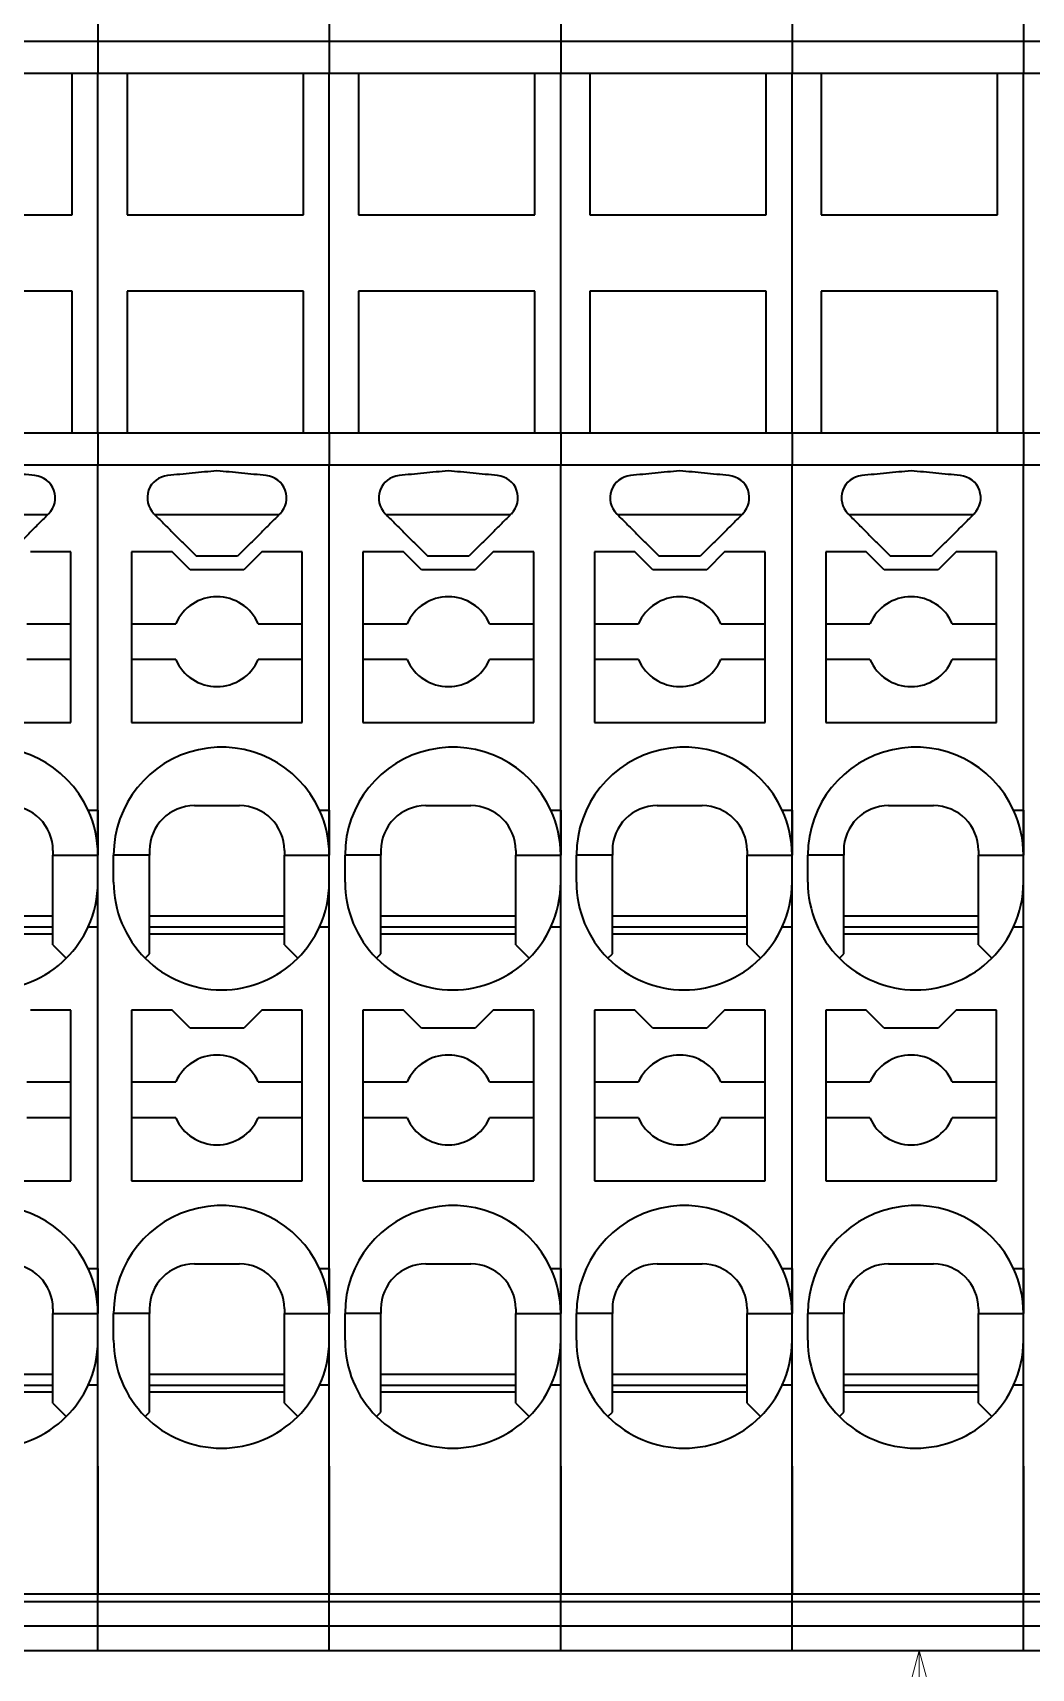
# Model space of a CAD drawing. Header units: millimetres. Extents: x 7 to 587, y 2 to 418.
# Drawn here: x 123.5 to 145.73, y 203.8 to 240.2 of the extents above; entities that cross this region are included whole.
import ezdxf

# ---------------------------------------------------------------- set-up
doc = ezdxf.new("R2010")
doc.units = ezdxf.units.MM
doc.layers.add('GR1_01', color=7, linetype='Continuous')
doc.layers.add('GR1_15', color=7, linetype='Continuous')

# ---------------------------------------------------------------- blocks, each defined once
blk = doc.blocks.new('BLKF093')
at = {"layer": 'GR1_01', "color": 3, "linetype": 'Continuous', "lineweight": 35}
for p, q in [((145.55, 240.451), (145.55, 240.018)), ((145.55, 240.018), (150.7, 240.018)), ((145.55, 240.018), (145.55, 239.3)), ((145.55, 231.3), (145.55, 239.3)), ((145.55, 239.3), (146.2, 239.3)), ((145.55, 231.3), (146.2, 231.3)), ((145.55, 231.3), (145.55, 230.582)), ((145.55, 205.456), (145.55, 230.582)), ((145.55, 230.582), (150.7, 230.582)), ((145.55, 205.287), (145.55, 205.456)), ((145.55, 205.456), (150.7, 205.456)), ((145.55, 205.287), (150.7, 205.287)), ((145.55, 204.748), (145.55, 205.287)), ((145.55, 204.2), (145.55, 204.748)), ((145.55, 204.748), (150.7, 204.748)), ((145.55, 204.2), (150.7, 204.2))]:
    blk.add_line(p, q, dxfattribs=at)
blk = doc.blocks.new('BLKF094')
at = {"layer": 'GR1_01', "color": 3, "linetype": 'Continuous', "lineweight": 35}
for p, q in [((140.4, 240.451), (140.4, 240.018)), ((145.55, 240.35), (145.55, 240.018)), ((140.4, 240.018), (145.55, 240.018)), ((140.4, 240.018), (140.4, 239.3)), ((145.55, 240.018), (145.55, 239.3)), ((140.4, 231.3), (140.4, 239.3)), ((140.4, 239.3), (141.05, 239.3)), ((141.05, 239.3), (141.05, 236.15)), ((141.05, 239.3), (144.975, 239.3)), ((144.975, 236.15), (144.975, 239.3)), ((144.975, 239.3), (145.55, 239.3)), ((145.55, 231.3), (145.55, 239.3)), ((141.05, 236.15), (144.975, 236.15)), ((141.05, 234.45), (141.05, 231.3)), ((144.975, 234.45), (141.05, 234.45)), ((144.975, 231.3), (144.975, 234.45)), ((140.4, 231.3), (141.05, 231.3)), ((140.4, 231.3), (140.4, 230.582)), ((141.05, 231.3), (144.975, 231.3)), ((144.975, 231.3), (145.55, 231.3)), ((145.55, 231.3), (145.55, 230.582)), ((140.4, 205.456), (140.4, 230.582)), ((140.4, 230.582), (145.55, 230.582)), ((145.55, 222.9), (145.55, 230.582)), ((141.663, 229.48), (144.437, 229.48)), ((142.05, 228.65), (141.15, 228.65)), ((141.15, 228.65), (141.15, 227.05)), ((142.45, 228.25), (142.05, 228.65)), ((144.05, 228.65), (143.65, 228.25)), ((144.95, 228.65), (144.05, 228.65)), ((144.95, 227.05), (144.95, 228.65)), ((143.65, 228.25), (142.45, 228.25)), ((141.15, 227.05), (142.133, 227.05)), ((141.15, 227.05), (141.15, 226.25)), ((143.967, 227.05), (144.95, 227.05)), ((144.95, 226.25), (144.95, 227.05)), ((142.133, 226.25), (141.15, 226.25)), ((141.15, 226.25), (141.15, 224.85)), ((144.95, 226.25), (143.967, 226.25)), ((144.95, 224.85), (144.95, 226.25)), ((141.15, 224.85), (144.95, 224.85)), ((145.332, 222.9), (145.55, 222.9)), ((145.55, 222.9), (145.55, 221.9)), ((140.75, 221.3), (140.75, 221.9)), ((141.55, 221.9), (140.75, 221.9)), ((141.55, 222), (141.55, 221.9)), ((141.55, 220.55), (141.55, 221.9)), ((144.55, 222), (144.55, 221.9)), ((144.55, 221.9), (145.55, 221.9)), ((144.55, 220.55), (144.55, 221.9)), ((145.55, 221.3), (145.55, 221.9)), ((145.55, 220.3), (145.55, 221.3)), ((141.55, 220.55), (144.55, 220.55)), ((141.55, 220.3), (141.55, 220.55)), ((141.55, 220.3), (144.55, 220.3)), ((141.55, 220.15), (141.55, 220.3)), ((144.55, 220.3), (144.55, 220.55)), ((144.55, 220.15), (144.55, 220.3)), ((145.332, 220.3), (145.55, 220.3)), ((145.55, 212.7), (145.55, 220.3)), ((141.55, 219.7), (141.55, 220.15)), ((141.55, 220.15), (144.55, 220.15)), ((144.55, 219.9), (144.55, 220.15)), ((144.55, 219.9), (144.847, 219.603)), ((141.453, 219.603), (141.55, 219.7)), ((142.05, 218.45), (141.15, 218.45)), ((141.15, 218.45), (141.15, 216.85)), ((142.45, 218.05), (142.05, 218.45)), ((144.05, 218.45), (143.65, 218.05)), ((144.95, 218.45), (144.05, 218.45)), ((144.95, 216.85), (144.95, 218.45)), ((143.65, 218.05), (142.45, 218.05)), ((141.15, 216.85), (141.15, 216.05)), ((141.15, 216.85), (142.133, 216.85)), ((143.967, 216.85), (144.95, 216.85)), ((144.95, 216.05), (144.95, 216.85)), ((141.15, 216.05), (141.15, 214.65)), ((142.133, 216.05), (141.15, 216.05)), ((144.95, 216.05), (143.967, 216.05)), ((144.95, 214.65), (144.95, 216.05)), ((141.15, 214.65), (144.95, 214.65)), ((145.332, 212.7), (145.55, 212.7)), ((145.55, 212.7), (145.55, 211.7)), ((141.55, 211.7), (140.75, 211.7)), ((140.75, 211.1), (140.75, 211.7)), ((141.55, 211.8), (141.55, 211.7)), ((141.55, 210.35), (141.55, 211.7)), ((144.55, 211.8), (144.55, 211.7)), ((144.55, 211.7), (145.55, 211.7)), ((144.55, 210.35), (144.55, 211.7)), ((145.55, 211.1), (145.55, 211.7)), ((145.55, 210.1), (145.55, 211.1)), ((141.55, 210.1), (141.55, 210.35)), ((141.55, 210.35), (144.55, 210.35)), ((141.55, 210.1), (144.55, 210.1)), ((141.55, 209.95), (141.55, 210.1)), ((144.55, 210.1), (144.55, 210.35)), ((144.55, 209.95), (144.55, 210.1)), ((145.55, 210.1), (145.332, 210.1)), ((145.55, 208.3), (145.55, 210.1)), ((141.55, 209.95), (144.55, 209.95)), ((141.55, 209.5), (141.55, 209.95)), ((144.55, 209.7), (144.55, 209.95)), ((144.55, 209.7), (144.847, 209.403)), ((141.453, 209.403), (141.55, 209.5)), ((145.55, 208.3), (145.55, 205.456)), ((140.4, 205.287), (140.4, 205.456)), ((140.4, 205.456), (145.55, 205.456)), ((145.55, 205.287), (145.55, 205.456)), ((140.4, 205.287), (145.55, 205.287)), ((140.4, 204.748), (140.4, 205.287)), ((145.55, 204.748), (145.55, 205.287)), ((140.4, 204.2), (140.4, 204.748)), ((140.4, 204.748), (145.55, 204.748)), ((145.55, 204.2), (145.55, 204.748)), ((140.4, 204.2), (145.55, 204.2))]:
    blk.add_line(p, q, dxfattribs=at)
for centre, radius, start, end in [((142, 229.85), 0.5, 95.4406, 224.9997), ((144.1, 229.85), 0.5, 315, 84.5597), ((143.05, 226.65), 1, 23.5782, 156.4218), ((143.05, 226.65), 1, 203.5782, 336.4218), ((143.15, 221.9), 2.4, 24.6243, 180), ((142.55, 222), 1, 90, 180), ((143.55, 222), 1, 0, 90), ((143.15, 221.9), 2.4, 0, 24.6243), ((143.15, 221.3), 2.4, 180, 202.5819), ((143.15, 221.3), 2.4, 335.3757, 0), ((143.15, 221.3), 2.4, 202.5819, 225), ((143.15, 221.3), 2.4, 315, 335.3757), ((143.15, 221.3), 2.4, 225, 315), ((143.05, 216.45), 1, 23.5782, 156.4218), ((143.05, 216.45), 1, 203.5782, 336.4218), ((143.15, 211.7), 2.4, 24.6243, 180), ((142.55, 211.8), 1, 90, 180), ((143.55, 211.8), 1, 0, 90), ((143.15, 211.7), 2.4, 0, 24.6243), ((143.15, 211.1), 2.4, 180, 225), ((143.15, 211.1), 2.4, 335.3757, 0), ((143.15, 211.1), 2.4, 315, 335.3757), ((143.15, 211.1), 2.4, 225, 315)]:
    blk.add_arc(centre, radius, start, end, dxfattribs=at)
for points in [[(143.05, 230.452), (142.959, 230.444), (142.776, 230.426), (142.501, 230.4), (142.227, 230.374), (142.044, 230.356), (141.953, 230.348)], [(144.147, 230.348), (144.056, 230.356), (143.873, 230.374), (143.599, 230.4), (143.324, 230.426), (143.141, 230.444), (143.05, 230.452)], [(144.454, 229.496), (144.451, 229.494), (144.445, 229.488), (144.44, 229.483), (144.437, 229.48)], [(143.507, 228.55), (143.431, 228.55), (143.279, 228.55), (143.05, 228.55), (142.821, 228.55), (142.669, 228.55), (142.593, 228.55)]]:
    blk.add_open_spline(points, degree=3, dxfattribs=at)
for points, knots in [([(141.646, 229.496), (141.649, 229.494), (141.655, 229.488), (141.66, 229.483), (141.663, 229.48)], [0, 0, 0, 0, 0.01158126, 0.02316252, 0.02316252, 0.02316252, 0.02316252]), ([(141.663, 229.48), (141.739, 229.404), (141.891, 229.252), (142.122, 229.02), (142.356, 228.787), (142.514, 228.629), (142.593, 228.55)], [0, 0, 0, 0, 0.323038, 0.646076, 0.980696, 1.315315, 1.315315, 1.315315, 1.315315]), ([(144.437, 229.48), (144.361, 229.404), (144.209, 229.252), (143.978, 229.02), (143.744, 228.787), (143.586, 228.629), (143.507, 228.55)], [0, 0, 0, 0, 0.323038, 0.646076, 0.980696, 1.315315, 1.315315, 1.315315, 1.315315]), ([(142.55, 223), (142.59, 223), (142.665, 223), (142.78, 223), (142.899, 223), (143.029, 223), (143.163, 223), (143.297, 223), (143.426, 223), (143.509, 223), (143.55, 223)], [0, 0, 0, 0, 0.120263, 0.223255, 0.346586, 0.477449, 0.613456, 0.74891, 0.878338, 1, 1, 1, 1]), ([(142.55, 212.8), (142.592, 212.8), (142.667, 212.8), (142.782, 212.8), (142.899, 212.8), (143.029, 212.8), (143.163, 212.8), (143.297, 212.8), (143.426, 212.8), (143.509, 212.8), (143.55, 212.8)], [0, 0, 0, 0, 0.127458, 0.223255, 0.346586, 0.477449, 0.613456, 0.74891, 0.878338, 1, 1, 1, 1])]:
    blk.add_open_spline(points, degree=3, knots=knots, dxfattribs=at)
blk = doc.blocks.new('BLKF095')
at = {"layer": 'GR1_01', "color": 3, "linetype": 'Continuous', "lineweight": 35}
for p, q in [((135.25, 240.451), (135.25, 240.018)), ((140.4, 240.35), (140.4, 240.018)), ((135.25, 240.018), (140.4, 240.018)), ((135.25, 240.018), (135.25, 239.3)), ((140.4, 240.018), (140.4, 239.3)), ((135.25, 231.3), (135.25, 239.3)), ((135.25, 239.3), (135.9, 239.3)), ((135.9, 239.3), (135.9, 236.15)), ((135.9, 239.3), (139.825, 239.3)), ((139.825, 236.15), (139.825, 239.3)), ((139.825, 239.3), (140.4, 239.3)), ((140.4, 231.3), (140.4, 239.3)), ((135.9, 236.15), (139.825, 236.15)), ((135.9, 234.45), (135.9, 231.3)), ((139.825, 234.45), (135.9, 234.45)), ((139.825, 231.3), (139.825, 234.45)), ((135.25, 231.3), (135.9, 231.3)), ((135.25, 231.3), (135.25, 230.582)), ((135.9, 231.3), (139.825, 231.3)), ((139.825, 231.3), (140.4, 231.3)), ((140.4, 231.3), (140.4, 230.582)), ((135.25, 205.456), (135.25, 230.582)), ((135.25, 230.582), (140.4, 230.582)), ((140.4, 222.9), (140.4, 230.582)), ((136.513, 229.48), (139.287, 229.48)), ((136.9, 228.65), (136, 228.65)), ((136, 228.65), (136, 227.05)), ((137.3, 228.25), (136.9, 228.65)), ((138.9, 228.65), (138.5, 228.25)), ((139.8, 228.65), (138.9, 228.65)), ((139.8, 227.05), (139.8, 228.65)), ((138.5, 228.25), (137.3, 228.25)), ((136, 227.05), (136.983, 227.05)), ((136, 227.05), (136, 226.25)), ((138.817, 227.05), (139.8, 227.05)), ((139.8, 226.25), (139.8, 227.05)), ((136.983, 226.25), (136, 226.25)), ((136, 226.25), (136, 224.85)), ((139.8, 226.25), (138.817, 226.25)), ((139.8, 224.85), (139.8, 226.25)), ((136, 224.85), (139.8, 224.85)), ((140.182, 222.9), (140.4, 222.9)), ((140.4, 222.9), (140.4, 221.9)), ((135.6, 221.3), (135.6, 221.9)), ((136.4, 221.9), (135.6, 221.9)), ((136.4, 222), (136.4, 221.9)), ((136.4, 220.55), (136.4, 221.9)), ((139.4, 222), (139.4, 221.9)), ((139.4, 221.9), (140.4, 221.9)), ((139.4, 220.55), (139.4, 221.9)), ((140.4, 221.3), (140.4, 221.9)), ((140.4, 220.3), (140.4, 221.3)), ((136.4, 220.55), (139.4, 220.55)), ((136.4, 220.3), (136.4, 220.55)), ((136.4, 220.3), (139.4, 220.3)), ((136.4, 220.15), (136.4, 220.3)), ((139.4, 220.3), (139.4, 220.55)), ((139.4, 220.15), (139.4, 220.3)), ((140.182, 220.3), (140.4, 220.3)), ((140.4, 212.7), (140.4, 220.3)), ((136.4, 219.7), (136.4, 220.15)), ((136.4, 220.15), (139.4, 220.15)), ((139.4, 219.9), (139.4, 220.15)), ((139.4, 219.9), (139.697, 219.603)), ((136.303, 219.603), (136.4, 219.7)), ((136.9, 218.45), (136, 218.45)), ((136, 218.45), (136, 216.85)), ((137.3, 218.05), (136.9, 218.45)), ((138.9, 218.45), (138.5, 218.05)), ((139.8, 218.45), (138.9, 218.45)), ((139.8, 216.85), (139.8, 218.45)), ((138.5, 218.05), (137.3, 218.05)), ((136, 216.85), (136, 216.05)), ((136, 216.85), (136.983, 216.85)), ((138.817, 216.85), (139.8, 216.85)), ((139.8, 216.05), (139.8, 216.85)), ((136, 216.05), (136, 214.65)), ((136.983, 216.05), (136, 216.05)), ((139.8, 216.05), (138.817, 216.05)), ((139.8, 214.65), (139.8, 216.05)), ((136, 214.65), (139.8, 214.65)), ((140.182, 212.7), (140.4, 212.7)), ((140.4, 212.7), (140.4, 211.7)), ((136.4, 211.7), (135.6, 211.7)), ((135.6, 211.1), (135.6, 211.7)), ((136.4, 211.8), (136.4, 211.7)), ((136.4, 210.35), (136.4, 211.7)), ((139.4, 211.8), (139.4, 211.7)), ((139.4, 211.7), (140.4, 211.7)), ((139.4, 210.35), (139.4, 211.7)), ((140.4, 211.1), (140.4, 211.7)), ((140.4, 210.1), (140.4, 211.1)), ((136.4, 210.1), (136.4, 210.35)), ((136.4, 210.35), (139.4, 210.35)), ((136.4, 210.1), (139.4, 210.1)), ((136.4, 209.95), (136.4, 210.1)), ((139.4, 210.1), (139.4, 210.35)), ((139.4, 209.95), (139.4, 210.1)), ((140.4, 210.1), (140.182, 210.1)), ((140.4, 208.3), (140.4, 210.1)), ((136.4, 209.95), (139.4, 209.95)), ((136.4, 209.5), (136.4, 209.95)), ((139.4, 209.7), (139.4, 209.95)), ((139.4, 209.7), (139.697, 209.403)), ((136.303, 209.403), (136.4, 209.5)), ((140.4, 208.3), (140.4, 205.456)), ((135.25, 205.287), (135.25, 205.456)), ((135.25, 205.456), (140.4, 205.456)), ((140.4, 205.287), (140.4, 205.456)), ((135.25, 205.287), (140.4, 205.287)), ((135.25, 204.748), (135.25, 205.287)), ((140.4, 204.748), (140.4, 205.287)), ((135.25, 204.2), (135.25, 204.748)), ((135.25, 204.748), (140.4, 204.748)), ((140.4, 204.2), (140.4, 204.748)), ((135.25, 204.2), (140.4, 204.2))]:
    blk.add_line(p, q, dxfattribs=at)
for centre, radius, start, end in [((136.85, 229.85), 0.5, 95.4406, 224.9997), ((138.95, 229.85), 0.5, 315, 84.5597), ((137.9, 226.65), 1, 23.5782, 156.4218), ((137.9, 226.65), 1, 203.5782, 336.4218), ((138, 221.9), 2.4, 24.6243, 180), ((137.4, 222), 1, 90, 180), ((138.4, 222), 1, 0, 90), ((138, 221.9), 2.4, 0, 24.6243), ((138, 221.3), 2.4, 180, 202.5819), ((138, 221.3), 2.4, 335.3757, 0), ((138, 221.3), 2.4, 202.5819, 225), ((138, 221.3), 2.4, 315, 335.3757), ((138, 221.3), 2.4, 225, 315), ((137.9, 216.45), 1, 23.5782, 156.4218), ((137.9, 216.45), 1, 203.5782, 336.4218), ((138, 211.7), 2.4, 24.6243, 180), ((137.4, 211.8), 1, 90, 180), ((138.4, 211.8), 1, 0, 90), ((138, 211.7), 2.4, 0, 24.6243), ((138, 211.1), 2.4, 180, 225), ((138, 211.1), 2.4, 335.3757, 0), ((138, 211.1), 2.4, 315, 335.3757), ((138, 211.1), 2.4, 225, 315)]:
    blk.add_arc(centre, radius, start, end, dxfattribs=at)
for points in [[(137.9, 230.452), (137.809, 230.444), (137.626, 230.426), (137.351, 230.4), (137.077, 230.374), (136.894, 230.356), (136.803, 230.348)], [(138.997, 230.348), (138.906, 230.356), (138.723, 230.374), (138.449, 230.4), (138.174, 230.426), (137.991, 230.444), (137.9, 230.452)], [(139.304, 229.496), (139.301, 229.494), (139.295, 229.488), (139.29, 229.483), (139.287, 229.48)], [(138.357, 228.55), (138.281, 228.55), (138.129, 228.55), (137.9, 228.55), (137.671, 228.55), (137.519, 228.55), (137.443, 228.55)]]:
    blk.add_open_spline(points, degree=3, dxfattribs=at)
for points, knots in [([(136.496, 229.496), (136.499, 229.494), (136.505, 229.488), (136.51, 229.483), (136.513, 229.48)], [0, 0, 0, 0, 0.01158126, 0.02316252, 0.02316252, 0.02316252, 0.02316252]), ([(136.513, 229.48), (136.589, 229.404), (136.741, 229.252), (136.972, 229.02), (137.206, 228.787), (137.364, 228.629), (137.443, 228.55)], [0, 0, 0, 0, 0.323038, 0.646076, 0.980696, 1.315315, 1.315315, 1.315315, 1.315315]), ([(139.287, 229.48), (139.211, 229.404), (139.059, 229.252), (138.828, 229.02), (138.594, 228.787), (138.436, 228.629), (138.357, 228.55)], [0, 0, 0, 0, 0.323038, 0.646076, 0.980696, 1.315315, 1.315315, 1.315315, 1.315315]), ([(137.4, 223), (137.44, 223), (137.515, 223), (137.63, 223), (137.749, 223), (137.879, 223), (138.013, 223), (138.147, 223), (138.276, 223), (138.359, 223), (138.4, 223)], [0, 0, 0, 0, 0.120263, 0.223255, 0.346586, 0.477449, 0.613456, 0.74891, 0.878338, 1, 1, 1, 1]), ([(137.4, 212.8), (137.442, 212.8), (137.517, 212.8), (137.632, 212.8), (137.749, 212.8), (137.879, 212.8), (138.013, 212.8), (138.147, 212.8), (138.276, 212.8), (138.359, 212.8), (138.4, 212.8)], [0, 0, 0, 0, 0.127458, 0.223255, 0.346586, 0.477449, 0.613456, 0.74891, 0.878338, 1, 1, 1, 1])]:
    blk.add_open_spline(points, degree=3, knots=knots, dxfattribs=at)
blk = doc.blocks.new('BLKF096')
at = {"layer": 'GR1_01', "color": 3, "linetype": 'Continuous', "lineweight": 35}
for p, q in [((130.1, 240.451), (130.1, 240.018)), ((135.25, 240.35), (135.25, 240.018)), ((130.1, 240.018), (135.25, 240.018)), ((130.1, 240.018), (130.1, 239.3)), ((135.25, 240.018), (135.25, 239.3)), ((130.1, 231.3), (130.1, 239.3)), ((130.1, 239.3), (130.75, 239.3)), ((130.75, 239.3), (130.75, 236.15)), ((130.75, 239.3), (134.675, 239.3)), ((134.675, 236.15), (134.675, 239.3)), ((134.675, 239.3), (135.25, 239.3)), ((135.25, 231.3), (135.25, 239.3)), ((130.75, 236.15), (134.675, 236.15)), ((130.75, 234.45), (130.75, 231.3)), ((134.675, 234.45), (130.75, 234.45)), ((134.675, 231.3), (134.675, 234.45)), ((130.1, 231.3), (130.75, 231.3)), ((130.1, 231.3), (130.1, 230.582)), ((130.75, 231.3), (134.675, 231.3)), ((134.675, 231.3), (135.25, 231.3)), ((135.25, 231.3), (135.25, 230.582)), ((130.1, 205.456), (130.1, 230.582)), ((130.1, 230.582), (135.25, 230.582)), ((135.25, 222.9), (135.25, 230.582)), ((131.363, 229.48), (134.137, 229.48)), ((131.75, 228.65), (130.85, 228.65)), ((130.85, 228.65), (130.85, 227.05)), ((132.15, 228.25), (131.75, 228.65)), ((133.75, 228.65), (133.35, 228.25)), ((134.65, 228.65), (133.75, 228.65)), ((134.65, 227.05), (134.65, 228.65)), ((133.35, 228.25), (132.15, 228.25)), ((130.85, 227.05), (131.833, 227.05)), ((130.85, 227.05), (130.85, 226.25)), ((133.667, 227.05), (134.65, 227.05)), ((134.65, 226.25), (134.65, 227.05)), ((131.833, 226.25), (130.85, 226.25)), ((130.85, 226.25), (130.85, 224.85)), ((134.65, 226.25), (133.667, 226.25)), ((134.65, 224.85), (134.65, 226.25)), ((130.85, 224.85), (134.65, 224.85)), ((135.032, 222.9), (135.25, 222.9)), ((135.25, 222.9), (135.25, 221.9)), ((130.45, 221.3), (130.45, 221.9)), ((131.25, 221.9), (130.45, 221.9)), ((131.25, 222), (131.25, 221.9)), ((131.25, 220.55), (131.25, 221.9)), ((134.25, 222), (134.25, 221.9)), ((134.25, 221.9), (135.25, 221.9)), ((134.25, 220.55), (134.25, 221.9)), ((135.25, 221.3), (135.25, 221.9)), ((135.25, 220.3), (135.25, 221.3)), ((131.25, 220.55), (134.25, 220.55)), ((131.25, 220.3), (131.25, 220.55)), ((131.25, 220.3), (134.25, 220.3)), ((131.25, 220.15), (131.25, 220.3)), ((134.25, 220.3), (134.25, 220.55)), ((134.25, 220.15), (134.25, 220.3)), ((135.032, 220.3), (135.25, 220.3)), ((135.25, 212.7), (135.25, 220.3)), ((131.25, 219.7), (131.25, 220.15)), ((131.25, 220.15), (134.25, 220.15)), ((134.25, 219.9), (134.25, 220.15)), ((134.25, 219.9), (134.547, 219.603)), ((131.153, 219.603), (131.25, 219.7)), ((131.75, 218.45), (130.85, 218.45)), ((130.85, 218.45), (130.85, 216.85)), ((132.15, 218.05), (131.75, 218.45)), ((133.75, 218.45), (133.35, 218.05)), ((134.65, 218.45), (133.75, 218.45)), ((134.65, 216.85), (134.65, 218.45)), ((133.35, 218.05), (132.15, 218.05)), ((130.85, 216.85), (130.85, 216.05)), ((130.85, 216.85), (131.833, 216.85)), ((133.667, 216.85), (134.65, 216.85)), ((134.65, 216.05), (134.65, 216.85)), ((130.85, 216.05), (130.85, 214.65)), ((131.833, 216.05), (130.85, 216.05)), ((134.65, 216.05), (133.667, 216.05)), ((134.65, 214.65), (134.65, 216.05)), ((130.85, 214.65), (134.65, 214.65)), ((135.032, 212.7), (135.25, 212.7)), ((135.25, 212.7), (135.25, 211.7)), ((131.25, 211.7), (130.45, 211.7)), ((130.45, 211.1), (130.45, 211.7)), ((131.25, 211.8), (131.25, 211.7)), ((131.25, 210.35), (131.25, 211.7)), ((134.25, 211.8), (134.25, 211.7)), ((134.25, 211.7), (135.25, 211.7)), ((134.25, 210.35), (134.25, 211.7)), ((135.25, 211.1), (135.25, 211.7)), ((135.25, 210.1), (135.25, 211.1)), ((131.25, 210.1), (131.25, 210.35)), ((131.25, 210.35), (134.25, 210.35)), ((131.25, 210.1), (134.25, 210.1)), ((131.25, 209.95), (131.25, 210.1)), ((134.25, 210.1), (134.25, 210.35)), ((134.25, 209.95), (134.25, 210.1)), ((135.25, 210.1), (135.032, 210.1)), ((135.25, 208.3), (135.25, 210.1)), ((131.25, 209.95), (134.25, 209.95)), ((131.25, 209.5), (131.25, 209.95)), ((134.25, 209.7), (134.25, 209.95)), ((134.25, 209.7), (134.547, 209.403)), ((131.153, 209.403), (131.25, 209.5)), ((135.25, 208.3), (135.25, 205.456)), ((130.1, 205.287), (130.1, 205.456)), ((130.1, 205.456), (135.25, 205.456)), ((135.25, 205.287), (135.25, 205.456)), ((130.1, 205.287), (135.25, 205.287)), ((130.1, 204.748), (130.1, 205.287)), ((135.25, 204.748), (135.25, 205.287)), ((130.1, 204.2), (130.1, 204.748)), ((130.1, 204.748), (135.25, 204.748)), ((135.25, 204.2), (135.25, 204.748)), ((130.1, 204.2), (135.25, 204.2))]:
    blk.add_line(p, q, dxfattribs=at)
for centre, radius, start, end in [((131.7, 229.85), 0.5, 95.4406, 224.9997), ((133.8, 229.85), 0.5, 315, 84.5597), ((132.75, 226.65), 1, 23.5782, 156.4218), ((132.75, 226.65), 1, 203.5782, 336.4218), ((132.85, 221.9), 2.4, 24.6243, 180), ((132.25, 222), 1, 90, 180), ((133.25, 222), 1, 0, 90), ((132.85, 221.9), 2.4, 0, 24.6243), ((132.85, 221.3), 2.4, 180, 202.5819), ((132.85, 221.3), 2.4, 335.3757, 0), ((132.85, 221.3), 2.4, 202.5819, 225), ((132.85, 221.3), 2.4, 315, 335.3757), ((132.85, 221.3), 2.4, 225, 315), ((132.75, 216.45), 1, 23.5782, 156.4218), ((132.75, 216.45), 1, 203.5782, 336.4218), ((132.85, 211.7), 2.4, 24.6243, 180), ((132.25, 211.8), 1, 90, 180), ((133.25, 211.8), 1, 0, 90), ((132.85, 211.7), 2.4, 0, 24.6243), ((132.85, 211.1), 2.4, 180, 225), ((132.85, 211.1), 2.4, 335.3757, 0), ((132.85, 211.1), 2.4, 315, 335.3757), ((132.85, 211.1), 2.4, 225, 315)]:
    blk.add_arc(centre, radius, start, end, dxfattribs=at)
for points in [[(132.75, 230.452), (132.659, 230.444), (132.476, 230.426), (132.201, 230.4), (131.927, 230.374), (131.744, 230.356), (131.653, 230.348)], [(133.847, 230.348), (133.756, 230.356), (133.573, 230.374), (133.299, 230.4), (133.024, 230.426), (132.841, 230.444), (132.75, 230.452)], [(134.154, 229.496), (134.151, 229.494), (134.145, 229.488), (134.14, 229.483), (134.137, 229.48)], [(133.207, 228.55), (133.131, 228.55), (132.979, 228.55), (132.75, 228.55), (132.521, 228.55), (132.369, 228.55), (132.293, 228.55)]]:
    blk.add_open_spline(points, degree=3, dxfattribs=at)
for points, knots in [([(131.346, 229.496), (131.349, 229.494), (131.355, 229.488), (131.36, 229.483), (131.363, 229.48)], [0, 0, 0, 0, 0.01158126, 0.02316252, 0.02316252, 0.02316252, 0.02316252]), ([(131.363, 229.48), (131.439, 229.404), (131.591, 229.252), (131.822, 229.02), (132.056, 228.787), (132.214, 228.629), (132.293, 228.55)], [0, 0, 0, 0, 0.323038, 0.646076, 0.980696, 1.315315, 1.315315, 1.315315, 1.315315]), ([(134.137, 229.48), (134.061, 229.404), (133.909, 229.252), (133.678, 229.02), (133.444, 228.787), (133.286, 228.629), (133.207, 228.55)], [0, 0, 0, 0, 0.323038, 0.646076, 0.980696, 1.315315, 1.315315, 1.315315, 1.315315]), ([(132.25, 223), (132.29, 223), (132.365, 223), (132.48, 223), (132.599, 223), (132.729, 223), (132.863, 223), (132.997, 223), (133.126, 223), (133.209, 223), (133.25, 223)], [0, 0, 0, 0, 0.120263, 0.223255, 0.346586, 0.477449, 0.613456, 0.74891, 0.878338, 1, 1, 1, 1]), ([(132.25, 212.8), (132.292, 212.8), (132.367, 212.8), (132.482, 212.8), (132.599, 212.8), (132.729, 212.8), (132.863, 212.8), (132.997, 212.8), (133.126, 212.8), (133.209, 212.8), (133.25, 212.8)], [0, 0, 0, 0, 0.127458, 0.223255, 0.346586, 0.477449, 0.613456, 0.74891, 0.878338, 1, 1, 1, 1])]:
    blk.add_open_spline(points, degree=3, knots=knots, dxfattribs=at)
blk = doc.blocks.new('BLKF097')
at = {"layer": 'GR1_01', "color": 3, "linetype": 'Continuous', "lineweight": 35}
for p, q in [((124.95, 240.451), (124.95, 240.018)), ((130.1, 240.35), (130.1, 240.018)), ((124.95, 240.018), (130.1, 240.018)), ((124.95, 240.018), (124.95, 239.3)), ((130.1, 240.018), (130.1, 239.3)), ((124.95, 231.3), (124.95, 239.3)), ((124.95, 239.3), (125.6, 239.3)), ((125.6, 239.3), (125.6, 236.15)), ((125.6, 239.3), (129.525, 239.3)), ((129.525, 236.15), (129.525, 239.3)), ((129.525, 239.3), (130.1, 239.3)), ((130.1, 231.3), (130.1, 239.3)), ((125.6, 236.15), (129.525, 236.15)), ((125.6, 234.45), (125.6, 231.3)), ((129.525, 234.45), (125.6, 234.45)), ((129.525, 231.3), (129.525, 234.45)), ((124.95, 231.3), (125.6, 231.3)), ((124.95, 231.3), (124.95, 230.582)), ((125.6, 231.3), (129.525, 231.3)), ((129.525, 231.3), (130.1, 231.3)), ((130.1, 231.3), (130.1, 230.582)), ((124.95, 205.456), (124.95, 230.582)), ((124.95, 230.582), (130.1, 230.582)), ((130.1, 222.9), (130.1, 230.582)), ((126.213, 229.48), (128.987, 229.48)), ((126.6, 228.65), (125.7, 228.65)), ((125.7, 228.65), (125.7, 227.05)), ((127, 228.25), (126.6, 228.65)), ((128.6, 228.65), (128.2, 228.25)), ((129.5, 228.65), (128.6, 228.65)), ((129.5, 227.05), (129.5, 228.65)), ((128.2, 228.25), (127, 228.25)), ((125.7, 227.05), (126.683, 227.05)), ((125.7, 227.05), (125.7, 226.25)), ((128.517, 227.05), (129.5, 227.05)), ((129.5, 226.25), (129.5, 227.05)), ((126.683, 226.25), (125.7, 226.25)), ((125.7, 226.25), (125.7, 224.85)), ((129.5, 226.25), (128.517, 226.25)), ((129.5, 224.85), (129.5, 226.25)), ((125.7, 224.85), (129.5, 224.85)), ((129.882, 222.9), (130.1, 222.9)), ((130.1, 222.9), (130.1, 221.9)), ((125.3, 221.3), (125.3, 221.9)), ((126.1, 221.9), (125.3, 221.9)), ((126.1, 222), (126.1, 221.9)), ((126.1, 220.55), (126.1, 221.9)), ((129.1, 222), (129.1, 221.9)), ((129.1, 221.9), (130.1, 221.9)), ((129.1, 220.55), (129.1, 221.9)), ((130.1, 221.3), (130.1, 221.9)), ((130.1, 220.3), (130.1, 221.3)), ((126.1, 220.55), (129.1, 220.55)), ((126.1, 220.3), (126.1, 220.55)), ((126.1, 220.3), (129.1, 220.3)), ((126.1, 220.15), (126.1, 220.3)), ((129.1, 220.3), (129.1, 220.55)), ((129.1, 220.15), (129.1, 220.3)), ((129.882, 220.3), (130.1, 220.3)), ((130.1, 212.7), (130.1, 220.3)), ((126.1, 219.7), (126.1, 220.15)), ((126.1, 220.15), (129.1, 220.15)), ((129.1, 219.9), (129.1, 220.15)), ((129.1, 219.9), (129.397, 219.603)), ((126.003, 219.603), (126.1, 219.7)), ((126.6, 218.45), (125.7, 218.45)), ((125.7, 218.45), (125.7, 216.85)), ((127, 218.05), (126.6, 218.45)), ((128.6, 218.45), (128.2, 218.05)), ((129.5, 218.45), (128.6, 218.45)), ((129.5, 216.85), (129.5, 218.45)), ((128.2, 218.05), (127, 218.05)), ((125.7, 216.85), (125.7, 216.05)), ((125.7, 216.85), (126.683, 216.85)), ((128.517, 216.85), (129.5, 216.85)), ((129.5, 216.05), (129.5, 216.85)), ((125.7, 216.05), (125.7, 214.65)), ((126.683, 216.05), (125.7, 216.05)), ((129.5, 216.05), (128.517, 216.05)), ((129.5, 214.65), (129.5, 216.05)), ((125.7, 214.65), (129.5, 214.65)), ((129.882, 212.7), (130.1, 212.7)), ((130.1, 212.7), (130.1, 211.7)), ((126.1, 211.7), (125.3, 211.7)), ((125.3, 211.1), (125.3, 211.7)), ((126.1, 211.8), (126.1, 211.7)), ((126.1, 210.35), (126.1, 211.7)), ((129.1, 211.8), (129.1, 211.7)), ((129.1, 211.7), (130.1, 211.7)), ((129.1, 210.35), (129.1, 211.7)), ((130.1, 211.1), (130.1, 211.7)), ((130.1, 210.1), (130.1, 211.1)), ((126.1, 210.1), (126.1, 210.35)), ((126.1, 210.35), (129.1, 210.35)), ((126.1, 210.1), (129.1, 210.1)), ((126.1, 209.95), (126.1, 210.1)), ((129.1, 210.1), (129.1, 210.35)), ((129.1, 209.95), (129.1, 210.1)), ((130.1, 210.1), (129.882, 210.1)), ((130.1, 208.3), (130.1, 210.1)), ((126.1, 209.95), (129.1, 209.95)), ((126.1, 209.5), (126.1, 209.95)), ((129.1, 209.7), (129.1, 209.95)), ((129.1, 209.7), (129.397, 209.403)), ((126.003, 209.403), (126.1, 209.5)), ((130.1, 208.3), (130.1, 205.456)), ((124.95, 205.287), (124.95, 205.456)), ((124.95, 205.456), (130.1, 205.456)), ((130.1, 205.287), (130.1, 205.456)), ((124.95, 205.287), (130.1, 205.287)), ((124.95, 204.748), (124.95, 205.287)), ((130.1, 204.748), (130.1, 205.287)), ((124.95, 204.2), (124.95, 204.748)), ((124.95, 204.748), (130.1, 204.748)), ((130.1, 204.2), (130.1, 204.748)), ((124.95, 204.2), (130.1, 204.2))]:
    blk.add_line(p, q, dxfattribs=at)
for centre, radius, start, end in [((126.55, 229.85), 0.5, 95.4406, 224.9997), ((128.65, 229.85), 0.5, 315, 84.5597), ((127.6, 226.65), 1, 23.5782, 156.4218), ((127.6, 226.65), 1, 203.5782, 336.4218), ((127.7, 221.9), 2.4, 24.6243, 180), ((127.1, 222), 1, 90, 180), ((128.1, 222), 1, 0, 90), ((127.7, 221.9), 2.4, 0, 24.6243), ((127.7, 221.3), 2.4, 180, 202.5819), ((127.7, 221.3), 2.4, 335.3757, 0), ((127.7, 221.3), 2.4, 202.5819, 225), ((127.7, 221.3), 2.4, 315, 335.3757), ((127.7, 221.3), 2.4, 225, 315), ((127.6, 216.45), 1, 23.5782, 156.4218), ((127.6, 216.45), 1, 203.5782, 336.4218), ((127.7, 211.7), 2.4, 24.6243, 180), ((127.1, 211.8), 1, 90, 180), ((128.1, 211.8), 1, 0, 90), ((127.7, 211.7), 2.4, 0, 24.6243), ((127.7, 211.1), 2.4, 180, 225), ((127.7, 211.1), 2.4, 335.3757, 0), ((127.7, 211.1), 2.4, 315, 335.3757), ((127.7, 211.1), 2.4, 225, 315)]:
    blk.add_arc(centre, radius, start, end, dxfattribs=at)
for points in [[(127.6, 230.452), (127.509, 230.444), (127.326, 230.426), (127.051, 230.4), (126.777, 230.374), (126.594, 230.356), (126.503, 230.348)], [(128.697, 230.348), (128.606, 230.356), (128.423, 230.374), (128.149, 230.4), (127.874, 230.426), (127.691, 230.444), (127.6, 230.452)], [(129.004, 229.496), (129.001, 229.494), (128.995, 229.488), (128.99, 229.483), (128.987, 229.48)], [(128.057, 228.55), (127.981, 228.55), (127.829, 228.55), (127.6, 228.55), (127.371, 228.55), (127.219, 228.55), (127.143, 228.55)]]:
    blk.add_open_spline(points, degree=3, dxfattribs=at)
for points, knots in [([(126.196, 229.496), (126.199, 229.494), (126.205, 229.488), (126.21, 229.483), (126.213, 229.48)], [0, 0, 0, 0, 0.01158126, 0.02316252, 0.02316252, 0.02316252, 0.02316252]), ([(126.213, 229.48), (126.289, 229.404), (126.441, 229.252), (126.672, 229.02), (126.906, 228.787), (127.064, 228.629), (127.143, 228.55)], [0, 0, 0, 0, 0.323038, 0.646076, 0.980696, 1.315315, 1.315315, 1.315315, 1.315315]), ([(128.987, 229.48), (128.911, 229.404), (128.759, 229.252), (128.528, 229.02), (128.294, 228.787), (128.136, 228.629), (128.057, 228.55)], [0, 0, 0, 0, 0.323038, 0.646076, 0.980696, 1.315315, 1.315315, 1.315315, 1.315315]), ([(127.1, 223), (127.14, 223), (127.215, 223), (127.33, 223), (127.449, 223), (127.579, 223), (127.713, 223), (127.847, 223), (127.976, 223), (128.059, 223), (128.1, 223)], [0, 0, 0, 0, 0.120263, 0.223255, 0.346586, 0.477449, 0.613456, 0.74891, 0.878338, 1, 1, 1, 1]), ([(127.1, 212.8), (127.142, 212.8), (127.217, 212.8), (127.332, 212.8), (127.449, 212.8), (127.579, 212.8), (127.713, 212.8), (127.847, 212.8), (127.976, 212.8), (128.059, 212.8), (128.1, 212.8)], [0, 0, 0, 0, 0.127458, 0.223255, 0.346586, 0.477449, 0.613456, 0.74891, 0.878338, 1, 1, 1, 1])]:
    blk.add_open_spline(points, degree=3, knots=knots, dxfattribs=at)
blk = doc.blocks.new('BLKF098')
at = {"layer": 'GR1_01', "color": 3, "linetype": 'Continuous', "lineweight": 35}
for p, q in [((124.95, 240.35), (124.95, 240.018)), ((119.8, 240.018), (124.95, 240.018)), ((124.95, 240.018), (124.95, 239.3)), ((120.45, 239.3), (124.375, 239.3)), ((124.375, 236.15), (124.375, 239.3)), ((124.375, 239.3), (124.95, 239.3)), ((124.95, 231.3), (124.95, 239.3)), ((120.45, 236.15), (124.375, 236.15)), ((124.375, 234.45), (120.45, 234.45)), ((124.375, 231.3), (124.375, 234.45)), ((120.45, 231.3), (124.375, 231.3)), ((124.375, 231.3), (124.95, 231.3)), ((124.95, 231.3), (124.95, 230.582)), ((119.8, 230.582), (124.95, 230.582)), ((124.95, 222.9), (124.95, 230.582)), ((121.063, 229.48), (123.837, 229.48)), ((124.35, 228.65), (123.45, 228.65)), ((124.35, 227.05), (124.35, 228.65)), ((123.367, 227.05), (124.35, 227.05)), ((124.35, 226.25), (124.35, 227.05)), ((124.35, 226.25), (123.367, 226.25)), ((124.35, 224.85), (124.35, 226.25)), ((120.55, 224.85), (124.35, 224.85)), ((124.732, 222.9), (124.95, 222.9)), ((124.95, 222.9), (124.95, 221.9)), ((123.95, 222), (123.95, 221.9)), ((123.95, 221.9), (124.95, 221.9)), ((123.95, 220.55), (123.95, 221.9)), ((124.95, 221.3), (124.95, 221.9)), ((124.95, 220.3), (124.95, 221.3)), ((120.95, 220.55), (123.95, 220.55)), ((120.95, 220.3), (123.95, 220.3)), ((123.95, 220.3), (123.95, 220.55)), ((123.95, 220.15), (123.95, 220.3)), ((124.732, 220.3), (124.95, 220.3)), ((124.95, 212.7), (124.95, 220.3)), ((120.95, 220.15), (123.95, 220.15)), ((123.95, 219.9), (123.95, 220.15)), ((123.95, 219.9), (124.247, 219.603)), ((124.35, 218.45), (123.45, 218.45)), ((124.35, 216.85), (124.35, 218.45)), ((123.367, 216.85), (124.35, 216.85)), ((124.35, 216.05), (124.35, 216.85)), ((124.35, 216.05), (123.367, 216.05)), ((124.35, 214.65), (124.35, 216.05)), ((120.55, 214.65), (124.35, 214.65)), ((124.732, 212.7), (124.95, 212.7)), ((124.95, 212.7), (124.95, 211.7)), ((123.95, 211.8), (123.95, 211.7)), ((123.95, 211.7), (124.95, 211.7)), ((123.95, 210.35), (123.95, 211.7)), ((124.95, 211.1), (124.95, 211.7)), ((124.95, 210.1), (124.95, 211.1)), ((120.95, 210.35), (123.95, 210.35)), ((120.95, 210.1), (123.95, 210.1)), ((123.95, 210.1), (123.95, 210.35)), ((123.95, 209.95), (123.95, 210.1)), ((124.95, 210.1), (124.732, 210.1)), ((124.95, 208.3), (124.95, 210.1)), ((120.95, 209.95), (123.95, 209.95)), ((123.95, 209.7), (123.95, 209.95)), ((123.95, 209.7), (124.247, 209.403)), ((124.95, 208.3), (124.95, 205.456)), ((119.8, 205.456), (124.95, 205.456)), ((124.95, 205.287), (124.95, 205.456)), ((119.8, 205.287), (124.95, 205.287)), ((124.95, 204.748), (124.95, 205.287)), ((119.8, 204.748), (124.95, 204.748)), ((124.95, 204.2), (124.95, 204.748)), ((119.8, 204.2), (124.95, 204.2))]:
    blk.add_line(p, q, dxfattribs=at)
for centre, radius, start, end in [((123.5, 229.85), 0.5, 315, 84.5597), ((122.55, 221.9), 2.4, 24.6243, 180), ((122.95, 222), 1, 0, 90), ((122.55, 221.9), 2.4, 0, 24.6243), ((122.55, 221.3), 2.4, 335.3757, 0), ((122.55, 221.3), 2.4, 315, 335.3757), ((122.55, 221.3), 2.4, 225, 315), ((122.55, 211.7), 2.4, 24.6243, 180), ((122.95, 211.8), 1, 0, 90), ((122.55, 211.7), 2.4, 0, 24.6243), ((122.55, 211.1), 2.4, 335.3757, 0), ((122.55, 211.1), 2.4, 315, 335.3757), ((122.55, 211.1), 2.4, 225, 315)]:
    blk.add_arc(centre, radius, start, end, dxfattribs=at)
for points in [[(123.547, 230.348), (123.456, 230.356), (123.273, 230.374), (122.999, 230.4), (122.724, 230.426), (122.541, 230.444), (122.45, 230.452)], [(123.854, 229.496), (123.851, 229.494), (123.845, 229.488), (123.84, 229.483), (123.837, 229.48)]]:
    blk.add_open_spline(points, degree=3, dxfattribs=at)
blk.add_open_spline([(123.837, 229.48), (123.761, 229.404), (123.609, 229.252), (123.378, 229.02), (123.144, 228.787), (122.986, 228.629), (122.907, 228.55)], degree=3, knots=[0, 0, 0, 0, 0.323038, 0.646076, 0.980696, 1.315315, 1.315315, 1.315315, 1.315315], dxfattribs=at)
blk = doc.blocks.new('BLKF089')
at = {"layer": 'GR1_01', "color": 3, "linetype": 'Continuous', "lineweight": 35}
for name in ['BLKF098', 'BLKF097', 'BLKF096', 'BLKF095', 'BLKF094', 'BLKF093']:
    blk.add_blockref(name, (0, 0), dxfattribs=at)
blk = doc.blocks.new('BLKF063')
at = {"layer": 'GR1_01', "color": 3, "linetype": 'Continuous', "lineweight": 35}
blk.add_blockref('BLKF089', (0, 0), dxfattribs=at)
blk = doc.blocks.new('FXTIP_ARROW_S')
at = {"color": 0, "linetype": 'Continuous', "lineweight": -2}
for q in [(-0.966, 0.259), (-1, 0), (-0.966, -0.259)]:
    blk.add_line((0, 0), q, dxfattribs=at)

msp = doc.modelspace()

# ---------------------------------------------------------------- linework, layer by layer
at = {"layer": 'GR1_15', "color": 4, "linetype": 'Continuous', "lineweight": 13}
msp.add_line((143.231, 204.2), (143.231, 195), dxfattribs=at)

# ---------------------------------------------------------------- block references
at = {"layer": 'GR1_01', "color": 3, "linetype": 'Continuous', "lineweight": 35}
msp.add_blockref('BLKF063', (0, 0), dxfattribs=at)
at = {"layer": 'GR1_15', "color": 4, "linetype": 'Continuous', "lineweight": 13, "xscale": 2, "yscale": 2, "rotation": 90}
msp.add_blockref('FXTIP_ARROW_S', (143.231, 204.2), dxfattribs=at)

doc.saveas('drawing.dxf')
